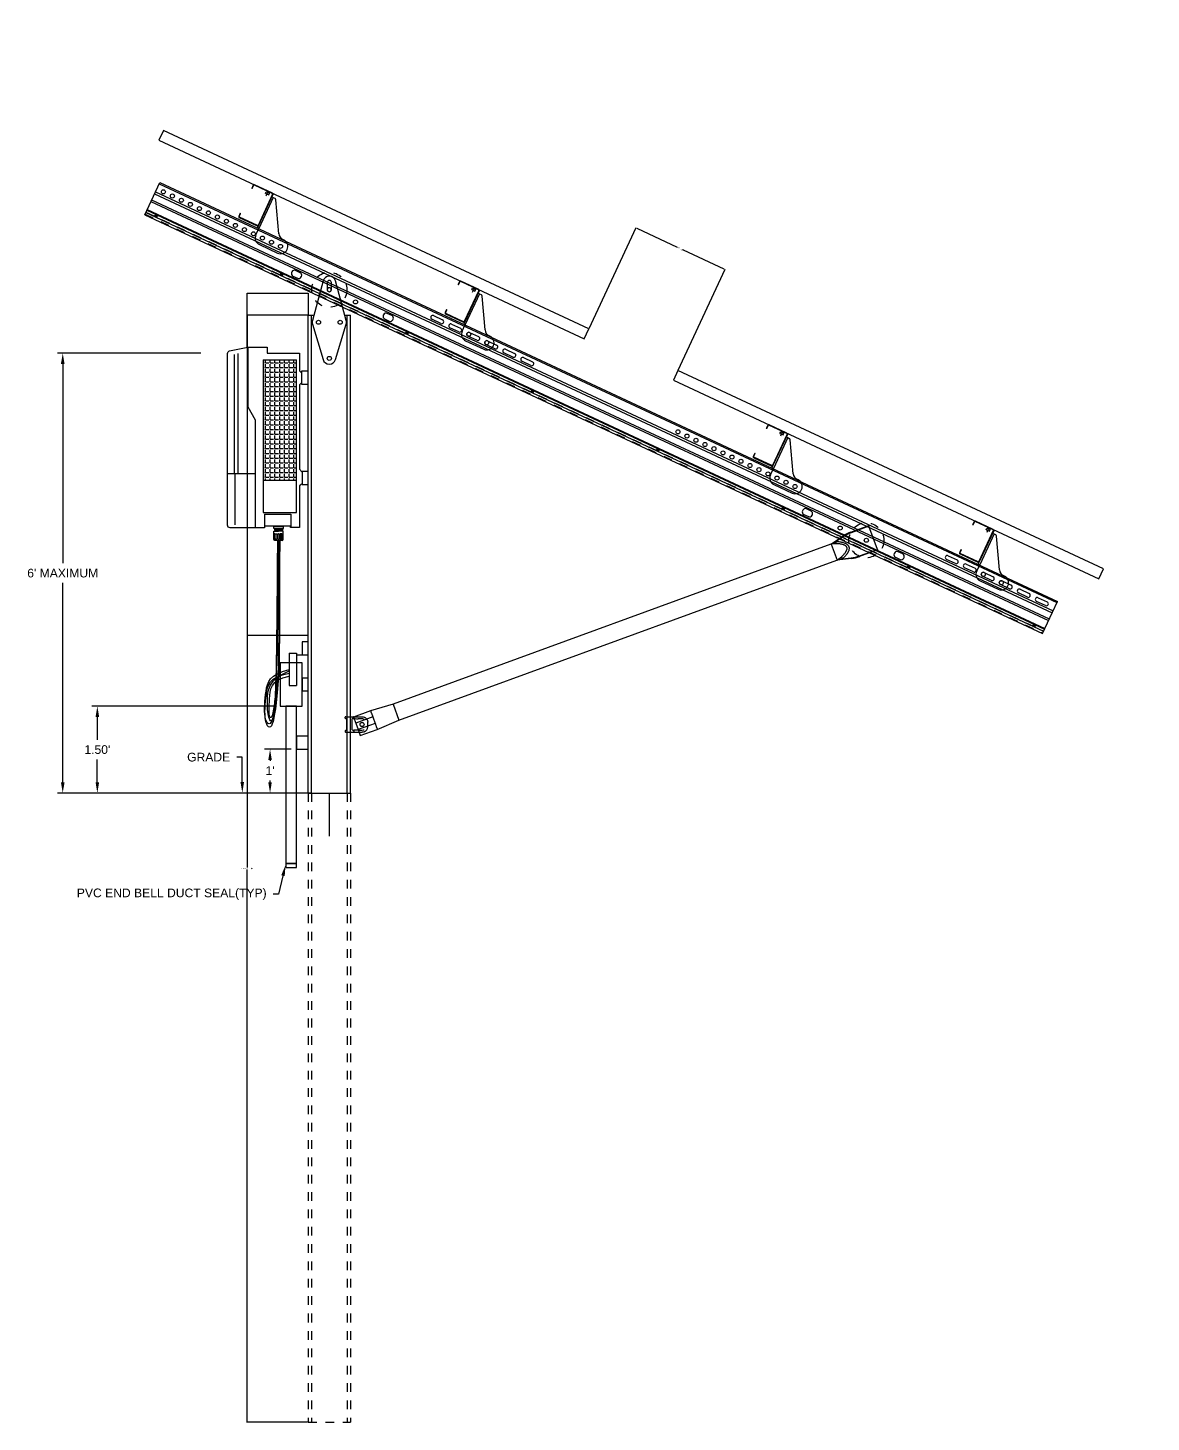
# Model space of a CAD drawing. Extents: x -272 to 283, y -41 to 246.
# Drawn here: x 128.61 to 141.57, y -5.28 to 10.79 of the extents above; entities that cross this region are included whole.
import ezdxf
from ezdxf import colors
from ezdxf.entities.mleader import LeaderData, LeaderLine
from ezdxf.math import Vec2, Vec3

# ---------------------------------------------------------------- set-up
doc = ezdxf.new("R2010")
doc.units = 0
doc.header["$MEASUREMENT"] = 0
doc.linetypes.add('HIDDEN2', pattern=[0.1875, 0.125, -0.0625])
for name, color, linetype in [('CONDUIT', 4, 'Continuous'), ('G-ANNO-TEXT', 1, 'Continuous'), ('MODULE', 3, 'Continuous'), ('SE-POWR-DCL1-CIRC', 7, 'Continuous'), ('SE-POWR-STRG-CNXN', 7, 'Continuous'), ('SL-DETL-FINE', 1, 'Continuous'), ('SL-DETL-LIGHT', 2, 'Continuous'), ('SL-DETL-MEDIUM', 4, 'Continuous'), ('WIRE', 3, 'Continuous')]:
    doc.layers.add(name, color=color, linetype=linetype)
doc.layers.add('SL-DETL-NPRT', color=173, linetype='Continuous', plot=False)
doc.styles.add('NEI-A', font='arial.ttf')
doc.dimstyles.new('NEI-A', dxfattribs={"dimtxt": 0.1, "dimasz": 0.125, "dimexe": 0.0625, "dimexo": 0.0625, "dimgap": 0.0625, "dimtad": 0, "dimtih": 1, "dimtoh": 1, "dimdec": 4, "dimzin": 3, "dimdsep": 46, "dimlunit": 4, "dimtxsty": 'NEI-A', "dimcen": 0, "dimadec": 0, "dimazin": 0, "dimtfac": 0.75, "dimtdec": 4, "dimtofl": 0, "dimtmove": 0, "dimatfit": 3, "dimfxl": 1, "dimfrac": 1, "dimtolj": 1, "dimtzin": 0, "dimarcsym": 0})

# ---------------------------------------------------------------- blocks, each defined once
blk = doc.blocks.new('*D47')
at = {"layer": 'Defpoints', "color": 0, "transparency": 16777216}
for p in [(-2.95, -3.5), (-11.39, -156.62), (-2.95, -156.62)]:
    blk.add_point(p, dxfattribs=at)
at = {"layer": 'SL-DETL-NPRT', "color": 0, "lineweight": -2, "transparency": 16777216}
for p, q in [((-3.01, -3.5), (-11.45, -3.5)), ((-11.39, -3.63), (-11.39, -79.91)), ((-11.39, -156.49), (-11.39, -80.21)), ((-3.01, -156.62), (-11.45, -156.62))]:
    blk.add_line(p, q, dxfattribs=at)
at = {"layer": 'SL-DETL-NPRT', "color": 0, "transparency": 16777216}
for points in [[(-11.41, -3.63), (-11.37, -3.63), (-11.39, -3.5)], [(-11.41, -156.49), (-11.37, -156.49), (-11.39, -156.62)]]:
    blk.add_solid(points, dxfattribs=at)
at = {"layer": 'SL-DETL-NPRT', "color": 0, "transparency": 16777216, "insert": (-11.39, -80.06), "char_height": 0.1, "attachment_point": 5, "style": 'NEI-A'}
blk.add_mtext('\\A1;Length of Steel = 12\'-9{\\H0.75x;\\S1#8;}"', dxfattribs=at)
blk = doc.blocks.new('Frame Kicker Clamp')
at = {"layer": 'SL-DETL-LIGHT'}
for p, q in [((1.17, 1.96), (1.17, 2.06)), ((0.97, 0.3), (0.97, 1.83)), ((1.17, 0.17), (1.17, 0.07)), ((2.05, 1.84), (1.8, 1.85)), ((1.8, 0.28), (2.05, 0.28))]:
    blk.add_line(p, q, dxfattribs=at)
for centre, radius, start, end in [((1.11, 2.06), 0.0615, 359.5428, 87.676), ((1.11, 1.96), 0.0625, 272.0295, 359.33), ((1.03, 1.83), 0.0619, 90.1915, 179.8951), ((1.03, 0.3), 0.0619, 180.1093, 269.8041), ((1.11, 0.16), 0.0625, 0.6719, 87.9686), ((1.11, 0.07), 0.0615, 272.3265, 0.459)]:
    blk.add_arc(centre, radius, start, end, dxfattribs=at)
for centre, major_axis, ratio, start_param, end_param in [((1.92, 1.92), (0.82, 0.004), 0.087323, 3.350562, 4.566054), ((1.92, 0.21), (0.82, -0.004), 0.087323, 1.717131, 2.932623), ((2, 1.78), (0.526, 0.007), 0.117942, 0.514187, 1.481413), ((2, 0.34), (0.526, -0.007), 0.117942, 4.801772, 5.768998)]:
    blk.add_ellipse(centre, major_axis=major_axis, ratio=ratio, start_param=start_param, end_param=end_param, dxfattribs=at)
for points, knots in [([(2.6, 1.79), (2.6, 1.79), (2.59, 1.79), (2.54, 1.8), (2.5, 1.81), (2.46, 1.82)], [0, 0, 0, 0, 0.006904, 0.121727, 1, 1, 1, 1]), ([(2.46, 0.31), (2.5, 0.32), (2.54, 0.32), (2.59, 0.33), (2.6, 0.34), (2.6, 0.34)], [0, 0, 0, 0, 0.878273, 0.993096, 1, 1, 1, 1])]:
    blk.add_open_spline(points, degree=3, knots=knots, dxfattribs=at)
at = {"layer": 'SL-DETL-MEDIUM'}
for p, q in [((0, 1.94), (0, 2.06)), ((0.06, 2.12), (0.09, 2.12)), ((0.09, 2.12), (0.22, 2.12)), ((0.62, 2.12), (0.97, 2.12)), ((1.19, 2.12), (1.27, 2.12)), ((1.27, 2.12), (1.68, 2.12)), ((1.68, 2.12), (2.35, 2.12)), ((2.47, 2.12), (2.62, 2.08)), ((0, 0.19), (0, 0.06)), ((0.06, 1.88), (0.13, 1.88)), ((0.06, 0.25), (0.13, 0.25)), ((0.19, 1.81), (0.19, 0.31)), ((2.62, 0.05), (2.47, 0.01)), ((3.11, 1.28), (3.11, 1.37)), ((3.11, 0.85), (3.11, 1.28)), ((3.11, 0.75), (3.11, 0.85)), ((0.06, 0), (0.09, 0)), ((0.09, 0), (0.22, 0)), ((0.62, 0), (0.7, 0)), ((0.7, 0), (0.75, 0)), ((0.75, 0), (0.97, 0)), ((1.19, 0), (1.68, 0)), ((1.68, 0), (1.9, 0)), ((1.9, 0), (2.35, 0))]:
    blk.add_line(p, q, dxfattribs=at)
blk.add_arc((2.36, 0.75), 0.751, 290.2254, 359.7016, dxfattribs=at)
for centre, major_axis, ratio, start_param, end_param in [((0.06, 1.94), (0, 0.0622), 0.993125, 1.570796, 3.140072), ((0.06, 0.19), (0, 0.0622), 0.993125, 0.001521, 1.570796), ((0.06, 0.06), (0, 0.062), 0.996766, 1.570796, 3.141288)]:
    blk.add_ellipse(centre, major_axis=major_axis, ratio=ratio, start_param=start_param, end_param=end_param, dxfattribs=at)
blk.add_ellipse((2.33, 1.06), major_axis=(0.287, 0), ratio=0.992627, dxfattribs=at)
for points, knots in [([(0.06, 2.12), (0.05, 2.12), (0.04, 2.12), (0.02, 2.11), (0, 2.09), (0, 2.07), (0, 2.06)], [0, 0, 0, 0, 0.249995, 0.50001, 0.749985, 1, 1, 1, 1]), ([(0.22, 2.12), (0.24, 2.12), (0.27, 2.12), (0.36, 2.12), (0.48, 2.12), (0.57, 2.12), (0.62, 2.12)], [0, 0, 0, 0, 0.25, 0.5, 0.75, 1, 1, 1, 1]), ([(0.97, 2.12), (0.98, 2.12), (1, 2.12), (1.05, 2.12), (1.11, 2.12), (1.16, 2.12), (1.19, 2.12)], [0, 0, 0, 0, 0.250002, 0.5, 0.749998, 1, 1, 1, 1]), ([(2.36, 2.12), (2.36, 2.12), (2.39, 2.12), (2.43, 2.12), (2.47, 2.12)], [0, 0, 0, 0, 0.00002, 1, 1, 1, 1]), ([(2.62, 2.08), (2.66, 2.06), (2.74, 2.03), (2.85, 1.95), (2.94, 1.86), (3.01, 1.75), (3.07, 1.64), (3.1, 1.52), (3.11, 1.43), (3.11, 1.38), (3.11, 1.37)], [0, 0, 0, 0, 0.139253, 0.282473, 0.423077, 0.567945, 0.705617, 0.847438, 0.979503, 1, 1, 1, 1]), ([(0.13, 1.88), (0.14, 1.87), (0.15, 1.87), (0.17, 1.86), (0.19, 1.85), (0.19, 1.83), (0.19, 1.82), (0.19, 1.81)], [0, 0, 0, 0, 0.214883, 0.42978, 0.644311, 0.859114, 1, 1, 1, 1]), ([(0.19, 0.31), (0.19, 0.3), (0.19, 0.29), (0.18, 0.27), (0.17, 0.26), (0.15, 0.25), (0.14, 0.25), (0.13, 0.25)], [0, 0, 0, 0, 0.215464, 0.43091, 0.646316, 0.860976, 1, 1, 1, 1]), ([(2.47, 0.01), (2.43, 0.01), (2.39, 0), (2.36, 0), (2.36, 0)], [0, 0, 0, 0, 0.99998, 1, 1, 1, 1]), ([(0.22, 0), (0.24, 0), (0.27, 0), (0.36, 0), (0.48, 0), (0.57, 0), (0.62, 0)], [0, 0, 0, 0, 0.25, 0.5, 0.75, 1, 1, 1, 1]), ([(0.97, 0), (0.98, 0), (1, 0), (1.05, 0), (1.11, 0), (1.16, 0), (1.19, 0)], [0, 0, 0, 0, 0.250001, 0.500001, 0.749999, 1, 1, 1, 1])]:
    blk.add_open_spline(points, degree=3, knots=knots, dxfattribs=at)
blk = doc.blocks.new('lgms5.0-kicker-25')
at = {"layer": 'SL-DETL-LIGHT'}
for p, q in [((1.75, 0.48), (-0.75, 0.48)), ((69.54, 1.18), (69.54, -1.18)), ((70.21, 0.99), (70.31, 1.27)), ((71.48, 1.56), (70.31, 1.27)), ((71.48, 1.56), (71.45, 1.65)), ((72.65, 1.7), (72.65, 1.79)), ((75.29, 1.7), (72.65, 1.7)), ((1.75, -0.48), (-0.75, -0.48)), ((70.21, -0.99), (70.31, -1.27)), ((70.31, -1.27), (71.48, -1.56)), ((71.45, -1.65), (71.48, -1.56)), ((72.65, -1.7), (75.29, -1.7)), ((72.65, -1.79), (72.65, -1.7))]:
    blk.add_line(p, q, dxfattribs=at)
for centre, start, end in [((72.65, -3.2), 90, 103.7965), ((72.65, 3.2), 256.2035, 270)]:
    blk.add_arc(centre, 4.9, start, end, dxfattribs=at)
for points, knots in [([(69.61, 1.2), (69.63, 1.2), (69.64, 1.2), (69.67, 1.2), (69.69, 1.21), (69.73, 1.21), (69.76, 1.22), (69.84, 1.23), (69.9, 1.23), (70.02, 1.24), (70.08, 1.25), (70.2, 1.26), (70.26, 1.26), (70.31, 1.27)], [0, 0, 0, 0, 0.0625, 0.0625, 0.125, 0.125, 0.25, 0.25, 0.5, 0.5, 0.75, 0.75, 1, 1, 1, 1]), ([(70.31, 1.27), (70.39, 1.24), (70.47, 1.21), (70.62, 1.14), (70.7, 1.11), (70.84, 1.03), (70.91, 0.99), (71.06, 0.91), (71.12, 0.86), (71.25, 0.76), (71.32, 0.7), (71.41, 0.62), (71.43, 0.59), (71.49, 0.53), (71.52, 0.49), (71.56, 0.43), (71.59, 0.39), (71.62, 0.34), (71.63, 0.32), (71.64, 0.28), (71.65, 0.26), (71.67, 0.2), (71.68, 0.16), (71.69, 0.1), (71.7, 0.08), (71.7, 0.04), (71.7, 0.02), (71.7, -0.04), (71.7, -0.09), (71.69, -0.15), (71.68, -0.17), (71.67, -0.21), (71.66, -0.23), (71.64, -0.29), (71.62, -0.32), (71.59, -0.38), (71.58, -0.4), (71.56, -0.43), (71.55, -0.45), (71.51, -0.5), (71.49, -0.53), (71.43, -0.59), (71.4, -0.62), (71.31, -0.71), (71.25, -0.76), (71.15, -0.84), (71.12, -0.86), (71.05, -0.91), (71.02, -0.93), (70.91, -0.99), (70.84, -1.04), (70.69, -1.11), (70.62, -1.15), (70.47, -1.21), (70.39, -1.24), (70.31, -1.27)], [0, 0, 0, 0, 0.0625, 0.0625, 0.125, 0.125, 0.1875, 0.1875, 0.25, 0.25, 0.3125, 0.3125, 0.34375, 0.34375, 0.375, 0.375, 0.40625, 0.40625, 0.421875, 0.421875, 0.4375, 0.4375, 0.46875, 0.46875, 0.484375, 0.484375, 0.5, 0.5, 0.53125, 0.53125, 0.546875, 0.546875, 0.5625, 0.5625, 0.59375, 0.59375, 0.609375, 0.609375, 0.625, 0.625, 0.65625, 0.65625, 0.6875, 0.6875, 0.75, 0.75, 0.78125, 0.78125, 0.8125, 0.8125, 0.875, 0.875, 0.9375, 0.9375, 1, 1, 1, 1]), ([(70.31, -1.27), (70.26, -1.26), (70.2, -1.26), (70.08, -1.25), (70.02, -1.24), (69.9, -1.23), (69.84, -1.23), (69.76, -1.22), (69.73, -1.21), (69.69, -1.21), (69.67, -1.2), (69.64, -1.2), (69.63, -1.2), (69.61, -1.2)], [0, 0, 0, 0, 0.25, 0.25, 0.5, 0.5, 0.75, 0.75, 0.875, 0.875, 0.9375, 0.9375, 1, 1, 1, 1])]:
    blk.add_open_spline(points, degree=3, knots=knots, dxfattribs=at)
at = {"layer": 'SL-DETL-MEDIUM'}
for p, q in [((1.75, 1.36), (-0.75, 1.36)), ((-0.75, 1.36), (-0.75, 0.48)), ((-0.75, 0.48), (-0.75, -0.48)), ((5, 1.18), (1.75, 1.36)), ((1.75, 1.04), (1.75, 0.48)), ((1.75, 0.48), (1.75, -0.48)), ((69.5, 1.18), (5, 1.18)), ((5, 1.18), (5, -1.18)), ((69.58, 1.19), (71.45, 1.65)), ((72.65, 1.79), (75.29, 1.79)), ((75.29, 1.79), (75.29, 1.7)), ((75.29, -1.7), (75.29, 1.7)), ((-0.75, -0.48), (-0.75, -1.36)), ((-0.75, -1.36), (1.75, -1.36)), ((1.75, -1.36), (5, -1.18)), ((5, -1.18), (69.5, -1.18)), ((71.45, -1.65), (69.58, -1.19)), ((75.29, -1.79), (72.65, -1.79)), ((75.29, -1.7), (75.29, -1.79))]:
    blk.add_line(p, q, dxfattribs=at)
for centre in [(0, 0), (74.29, 0)]:
    blk.add_circle(centre, 0.28, dxfattribs=at)
for centre, radius, start, end in [((69.5, 1.5), 0.315, 270, 283.7965), ((69.53, 1.39), 0.208, 273.1672, 293.8746), ((72.65, -3.2), 5, 90, 103.7965), ((69.5, -1.5), 0.315, 76.2035, 90), ((69.53, -1.39), 0.208, 66.1254, 86.8328), ((72.65, 3.2), 5, 256.2035, 270)]:
    blk.add_arc(centre, radius, start, end, dxfattribs=at)
for points, knots in [([(1.75, 1.35), (1.75, 1.35), (1.75, 1.36), (1.75, 1.34), (1.75, 1.3), (1.75, 1.23), (1.75, 1.14), (1.75, 1.07), (1.75, 1.04), (1.75, 1.04)], [0, 0, 0, 0, 0.047433, 0.240959, 0.427912, 0.620221, 0.807348, 0.999835, 1, 1, 1, 1]), ([(69.54, 1.18), (69.53, 1.18), (69.52, 1.18), (69.51, 1.18), (69.51, 1.18), (69.5, 1.18), (69.5, 1.18), (69.5, 1.18)], [0, 0, 0, 0, 0.5, 0.5, 0.75, 0.75, 1, 1, 1, 1]), ([(70.21, 0.99), (70.15, 1.01), (70.09, 1.03), (69.97, 1.07), (69.91, 1.09), (69.83, 1.11), (69.8, 1.12), (69.74, 1.14), (69.71, 1.15), (69.66, 1.16), (69.63, 1.16), (69.59, 1.17), (69.58, 1.17), (69.57, 1.18), (69.56, 1.18), (69.55, 1.18), (69.55, 1.18), (69.55, 1.18), (69.54, 1.18), (69.54, 1.18)], [0, 0, 0, 0, 0.25, 0.25, 0.5, 0.5, 0.625, 0.625, 0.75, 0.75, 0.875, 0.875, 0.9375, 0.9375, 0.96875, 0.96875, 0.984375, 0.984375, 1, 1, 1, 1]), ([(69.58, 1.19), (69.58, 1.19), (69.58, 1.19), (69.58, 1.19), (69.58, 1.19), (69.59, 1.19), (69.59, 1.19), (69.6, 1.19), (69.61, 1.19), (69.61, 1.2)], [0, 0, 0, 0, 0.125, 0.125, 0.25, 0.25, 0.5, 0.5, 1, 1, 1, 1]), ([(70.21, -0.99), (70.28, -0.96), (70.34, -0.94), (70.47, -0.89), (70.53, -0.86), (70.65, -0.8), (70.71, -0.77), (70.83, -0.7), (70.89, -0.66), (70.97, -0.61), (71, -0.59), (71.05, -0.55), (71.08, -0.52), (71.13, -0.48), (71.16, -0.46), (71.21, -0.41), (71.23, -0.39), (71.28, -0.34), (71.3, -0.31), (71.33, -0.27), (71.34, -0.26), (71.36, -0.23), (71.37, -0.21), (71.39, -0.18), (71.39, -0.17), (71.41, -0.14), (71.41, -0.12), (71.43, -0.07), (71.43, -0.04), (71.43, 0.02), (71.43, 0.03), (71.43, 0.07), (71.42, 0.08), (71.41, 0.12), (71.41, 0.13), (71.4, 0.16), (71.39, 0.18), (71.36, 0.23), (71.35, 0.25), (71.3, 0.31), (71.28, 0.34), (71.24, 0.39), (71.21, 0.41), (71.16, 0.46), (71.14, 0.48), (71.06, 0.54), (71, 0.58), (70.89, 0.66), (70.83, 0.7), (70.71, 0.77), (70.65, 0.8), (70.53, 0.86), (70.47, 0.89), (70.34, 0.94), (70.28, 0.96), (70.21, 0.99)], [0, 0, 0, 0, 0.0625, 0.0625, 0.125, 0.125, 0.1875, 0.1875, 0.25, 0.25, 0.28125, 0.28125, 0.3125, 0.3125, 0.34375, 0.34375, 0.375, 0.375, 0.40625, 0.40625, 0.421875, 0.421875, 0.4375, 0.4375, 0.453125, 0.453125, 0.46875, 0.46875, 0.5, 0.5, 0.515625, 0.515625, 0.53125, 0.53125, 0.546875, 0.546875, 0.5625, 0.5625, 0.59375, 0.59375, 0.625, 0.625, 0.65625, 0.65625, 0.6875, 0.6875, 0.75, 0.75, 0.8125, 0.8125, 0.875, 0.875, 0.9375, 0.9375, 1, 1, 1, 1]), ([(1.75, -0.48), (1.75, -0.54), (1.75, -0.65), (1.75, -0.82), (1.75, -0.97), (1.75, -1.1), (1.75, -1.21), (1.75, -1.3), (1.75, -1.34), (1.75, -1.36), (1.75, -1.36), (1.75, -1.36)], [0, 0, 0, 0, 0.124976, 0.249952, 0.374928, 0.499904, 0.62488, 0.749856, 0.874832, 0.999808, 1, 1, 1, 1]), ([(69.5, -1.18), (69.5, -1.18), (69.5, -1.18), (69.51, -1.18), (69.51, -1.18), (69.52, -1.18), (69.53, -1.18), (69.54, -1.18)], [0, 0, 0, 0, 0.25, 0.25, 0.5, 0.5, 1, 1, 1, 1]), ([(69.54, -1.18), (69.55, -1.18), (69.56, -1.18), (69.58, -1.17), (69.59, -1.17), (69.62, -1.17), (69.63, -1.16), (69.66, -1.16), (69.67, -1.16), (69.71, -1.15), (69.74, -1.14), (69.8, -1.12), (69.83, -1.11), (69.88, -1.1), (69.91, -1.09), (69.97, -1.07), (70, -1.06), (70.09, -1.03), (70.15, -1.01), (70.21, -0.99)], [0, 0, 0, 0, 0.0625, 0.0625, 0.125, 0.125, 0.1875, 0.1875, 0.25, 0.25, 0.375, 0.375, 0.5, 0.5, 0.625, 0.625, 0.75, 0.75, 1, 1, 1, 1]), ([(69.61, -1.2), (69.61, -1.19), (69.6, -1.19), (69.59, -1.19), (69.59, -1.19), (69.58, -1.19), (69.58, -1.19), (69.58, -1.19), (69.58, -1.19), (69.58, -1.19)], [0, 0, 0, 0, 0.5, 0.5, 0.75, 0.75, 0.875, 0.875, 1, 1, 1, 1])]:
    blk.add_open_spline(points, degree=3, knots=knots, dxfattribs=at)
blk = doc.blocks.new('purlin-bracket')
at = {"layer": 'SL-DETL-LIGHT'}
for p, q in [((-4.99, 5.77), (-4.99, 6.02)), ((-4.99, 6.02), (-4.49, 6.02)), ((-4.86, 6.02), (-4.86, 6.2)), ((-4.61, 6.02), (-4.61, 6.2)), ((-4.49, 5.77), (-4.49, 6.02)), ((-4.99, 5.77), (-4.49, 5.77))]:
    blk.add_line(p, q, dxfattribs=at)
at = {"layer": 'SL-DETL-MEDIUM'}
for p, q in [((-6.99, 6.07), (-6.99, 5.6)), ((-6.93, 5.6), (-6.93, 6.07)), ((-4.12, 6.2), (-6.85, 6.2)), ((-4.12, 6.14), (-6.85, 6.14)), ((-4.05, 6.07), (-4.05, 1.33)), ((-3.99, 6.07), (-3.99, 1.33)), ((-6.93, 5.6), (-6.99, 5.6)), ((-3.99, 5.7), (-3.76, 5.7)), ((-3.99, 5.7), (-3.76, 5.7)), ((-3.99, 5.7), (-3.76, 5.7)), ((-3.76, 5.7), (-3.76, 1)), ((-3.76, 5.7), (-3.53, 5.7)), ((-0.96, 1.5), (-3.32, 5.57)), ((-6.99, 1.8), (-6.99, 1.33)), ((-6.99, 1.8), (-6.93, 1.8)), ((-6.93, 1.33), (-6.93, 1.8)), ((-4.12, 1.26), (-6.85, 1.26)), ((-6.85, 1.2), (-4.12, 1.2)), ((-3.99, 1.33), (-3.99, 1)), ((-3.99, 1), (-3.76, 1)), ((-3.76, 0), (-3.76, 1)), ((-3.76, 0), (-3.76, 1)), ((-3.76, 0), (-3.76, 1)), ((0.01, 1), (-0.1, 1)), ((-2.76, -1), (0.01, -1)), ((-2.76, -1), (0.01, -1)), ((-2.76, -1), (0.01, -1))]:
    blk.add_line(p, q, dxfattribs=at)
for centre in [(-2.75, 0), (0, 0)]:
    blk.add_circle(centre, 0.28, dxfattribs=at)
for centre, radius, start, end in [((-6.85, 6.07), 0.134, 90, 180), ((-6.85, 6.07), 0.075, 89.987, 180.0135), ((-4.12, 6.07), 0.134, 0, 90), ((-4.12, 6.07), 0.075, 0, 90), ((-3.53, 5.45), 0.25, 30, 90), ((-6.85, 1.33), 0.134, 180, 270), ((-6.85, 1.33), 0.075, 180, 270), ((-4.12, 1.33), 0.075, 270, 0), ((-4.12, 1.33), 0.134, 270, 0), ((-0.1, 2), 1, 210, 270), ((0.01, 0), 1, 0, 90), ((-2.76, 0), 1, 180, 270), ((-2.76, 0), 1, 180, 270), ((-2.76, 0), 1, 180, 270), ((0.01, 0), 1, 270, 0)]:
    blk.add_arc(centre, radius, start, end, dxfattribs=at)
at = {"layer": 'SL-DETL-NPRT'}
blk.add_line((-4.74, 5.5), (-4.74, 6.2), dxfattribs=at)
blk = doc.blocks.new('*D44')
at = {"layer": 'Defpoints', "color": 0, "transparency": 16777216}
for p in [(48.44, 25.68), (34.84, 10.27), (48.44, 10.27)]:
    blk.add_point(p, dxfattribs=at)
at = {"layer": 'SL-DETL-NPRT', "color": 0, "lineweight": -2, "transparency": 16777216}
for p, q in [((34.84, 10.33), (34.84, 25.74)), ((34.96, 25.68), (41.15, 25.68)), ((48.31, 25.68), (42.13, 25.68)), ((48.44, 10.33), (48.44, 25.74))]:
    blk.add_line(p, q, dxfattribs=at)
at = {"layer": 'SL-DETL-NPRT', "color": 0, "transparency": 16777216}
for points in [[(34.96, 25.7), (34.96, 25.66), (34.84, 25.68)], [(48.31, 25.7), (48.31, 25.66), (48.44, 25.68)]]:
    blk.add_solid(points, dxfattribs=at)
at = {"layer": 'SL-DETL-NPRT', "color": 0, "transparency": 16777216, "insert": (41.64, 25.68), "char_height": 0.1, "attachment_point": 5, "style": 'NEI-A'}
blk.add_mtext('\\A1;GAP = 1\'-1{\\H0.75x;\\S5#8;}"', dxfattribs=at)
blk = doc.blocks.new('gland')
blk.add_line((-0.48, 1.41), (0.48, 1.41))
blk.add_lwpolyline([(-0.55, 1.41), (0.55, 1.41), (0.55, 1.67), (-0.55, 1.67)], close=True)
for points in [[(-0.55, 0.17), (-0.55, 1.1), (0, 1.1)], [(-0.44, 0.14), (-0.44, 0.8), (-0.55, 0.8)], [(-0.48, 1.41), (-0.48, 1.32), (0, 1.32)], [(-0.48, 1.41), (-0.48, 1.32), (0, 1.32)], [(0.42, 1.32), (0.47, 1.27), (-0.48, 1.24), (-0.43, 1.2), (-0.43, 1.15)], [(-0.48, 1.32), (-0.43, 1.29), (-0.43, 1.24)], [(-0.48, 1.1), (-0.48, 1.15), (0.47, 1.17), (0.42, 1.2), (0.42, 1.27)], [(-0.42, 0), (0.42, 0)], [(-0.38, 0.24), (-0.38, 0.8), (-0.2, 0.8), (-0.2, 0.22), (-0.2, 0.22)], [(0, 0.8), (-0.1, 0.8), (-0.1, 0.22), (-0.1, 0.22)], [(0.48, 1.41), (0.48, 1.32), (0, 1.32)], [(0.48, 1.41), (0.48, 1.32), (0, 1.32)], [(0.55, 0.17), (0.55, 1.1), (0, 1.1)], [(0, 0.8), (0.1, 0.8), (0.1, 0.22), (0.1, 0.22)], [(0.38, 0.24), (0.38, 0.8), (0.2, 0.8), (0.2, 0.22), (0.2, 0.22)], [(0.42, 1.17), (0.42, 1.1)], [(0.44, 0.14), (0.44, 0.8), (0.55, 0.8)]]:
    blk.add_lwpolyline(points)
for points, start_tangent, end_tangent in [([(-0.44, 0.14), (-0.55, 0.24)], (0, -1), (0, 1)), ([(-0.42, 0), (-0.55, 0.17)], (-1, 0), (0, 1)), ([(-0.38, 0.24), (-0.27, 0.13), (-0.2, 0.22)], (0, -1), (0, 1)), ([(-0.1, 0.22), (0, 0.13)], (0, -1), (1, 0)), ([(0.1, 0.22), (0, 0.13)], (0, -1), (-1, 0)), ([(0.38, 0.24), (0.27, 0.13), (0.2, 0.22)], (0, -1), (0, 1)), ([(0.42, 0), (0.55, 0.17)], (1, 0), (0, 1)), ([(0.44, 0.14), (0.55, 0.24)], (0, -1), (0, 1))]:
    blk.add_spline(points, degree=3, dxfattribs=dict(start_tangent=start_tangent, end_tangent=end_tangent))
blk = doc.blocks.new('*D37')
at = {"layer": 'Defpoints', "color": 0, "transparency": 16777216}
for p in [(130.67, 7.036), (129.014, 1.966), (131.148, 1.966)]:
    blk.add_point(p, dxfattribs=at)
at = {"layer": 'G-ANNO-TEXT', "color": 0, "lineweight": -2, "transparency": 16777216}
for p, q in [((130.607, 7.036), (128.952, 7.036)), ((129.014, 6.911), (129.014, 4.615)), ((129.014, 2.091), (129.014, 4.388)), ((131.085, 1.966), (128.952, 1.966))]:
    blk.add_line(p, q, dxfattribs=at)
at = {"layer": 'G-ANNO-TEXT', "color": 0, "transparency": 16777216}
for points in [[(128.993, 6.911), (129.035, 6.911), (129.014, 7.036)], [(128.993, 2.091), (129.035, 2.091), (129.014, 1.966)]]:
    blk.add_solid(points, dxfattribs=at)
at = {"layer": 'G-ANNO-TEXT', "color": 0, "transparency": 16777216, "insert": (129.014, 4.501), "char_height": 0.1, "attachment_point": 5, "style": 'NEI-A'}
blk.add_mtext("\\A1;6' MAXIMUM", dxfattribs=at)
blk = doc.blocks.new('*D38')
at = {"layer": 'Defpoints', "color": 0, "transparency": 16777216}
for p in [(131.523, 2.968), (129.413, 1.966), (131.935, 1.966)]:
    blk.add_point(p, dxfattribs=at)
at = {"layer": 'G-ANNO-TEXT', "color": 0, "lineweight": -2, "transparency": 16777216}
for p, q in [((131.461, 2.968), (129.351, 2.968)), ((129.413, 2.843), (129.413, 2.581)), ((129.413, 2.091), (129.413, 2.354)), ((131.873, 1.966), (129.351, 1.966))]:
    blk.add_line(p, q, dxfattribs=at)
at = {"layer": 'G-ANNO-TEXT', "color": 0, "transparency": 16777216}
for points in [[(129.393, 2.843), (129.434, 2.843), (129.413, 2.968)], [(129.393, 2.091), (129.434, 2.091), (129.413, 1.966)]]:
    blk.add_solid(points, dxfattribs=at)
at = {"layer": 'G-ANNO-TEXT', "color": 0, "transparency": 16777216, "insert": (129.413, 2.467), "char_height": 0.1, "attachment_point": 5, "style": 'NEI-A'}
blk.add_mtext("\\A1;1.50'", dxfattribs=at)
blk = doc.blocks.new('*D39')
at = {"layer": 'Defpoints', "color": 0, "transparency": 16777216}
for p in [(131.711, 2.472), (131.405, 1.966), (131.586, 1.966)]:
    blk.add_point(p, dxfattribs=at)
at = {"layer": 'G-ANNO-TEXT', "color": 0, "lineweight": -2, "transparency": 16777216}
for p, q in [((131.648, 2.472), (131.342, 2.472)), ((131.405, 2.347), (131.405, 2.337)), ((131.405, 2.091), (131.405, 2.112)), ((131.523, 1.966), (131.342, 1.966))]:
    blk.add_line(p, q, dxfattribs=at)
at = {"layer": 'G-ANNO-TEXT', "color": 0, "transparency": 16777216}
for points in [[(131.384, 2.347), (131.425, 2.347), (131.405, 2.472)], [(131.384, 2.091), (131.425, 2.091), (131.405, 1.966)]]:
    blk.add_solid(points, dxfattribs=at)
at = {"layer": 'G-ANNO-TEXT', "color": 0, "transparency": 16777216, "insert": (131.405, 2.224), "char_height": 0.1, "attachment_point": 5, "style": 'NEI-A'}
blk.add_mtext("\\A1;1'", dxfattribs=at)
blk = doc.blocks.new('*U46')
at = {"layer": 'SL-DETL-LIGHT', "linetype": 'HIDDEN2'}
for p, q in [((-2.95, -69.61813), (-2.95, -156.61813)), ((-2.485, -69.61813), (-2.485, -156.61813)), ((2.485, -69.61813), (2.485, -156.61813)), ((2.95, -69.61813), (2.95, -156.61813)), ((-2.95, -156.61813), (2.95, -156.61813))]:
    blk.add_line(p, q, dxfattribs=at)
at = {"layer": 'SL-DETL-MEDIUM'}
for p, q in [((-0.84417, 1.23023), (-2.34417, -4.26977)), ((-0.28, 1), (-0.28, 0)), ((0.28, 0), (0.28, 1)), ((2.34417, -4.26977), (0.8441, 1.23047)), ((-2.95, -3.5), (-2.735, -3.5)), ((-2.95, -69.61813), (-2.95, -3.5)), ((-2.735, -3.5), (-2.485, -3.5)), ((-2.485, -69.61813), (-2.485, -3.5)), ((-2.485, -3.5), (-2.13423, -3.5)), ((2.13423, -3.5), (2.485, -3.5)), ((2.485, -3.5), (2.735, -3.5)), ((2.485, -69.61813), (2.485, -3.5)), ((2.735, -3.5), (2.95, -3.5)), ((2.95, -69.61813), (2.95, -3.5)), ((-2.3381, -4.75143), (-0.86482, -9.66235)), ((0.86482, -9.66235), (2.3381, -4.75143)), ((-2.95, -69.61813), (2.95, -69.61813))]:
    blk.add_line(p, q, dxfattribs=at)
for centre in [(-1.5, -4.5), (1.5, -4.5), (0, -9.5)]:
    blk.add_circle(centre, 0.28, dxfattribs=at)
for centre, radius, start, end in [((0, 1), 0.875, 15.2551192, 164.7448797), ((0, 1), 0.28, 0, 180), ((0, 0), 0.28, 180, 0), ((-1.5, -4.5), 0.875, 164.7448813, 196.6992442), ((1.5, -4.5), 0.875, 343.3007558, 15.2551187), ((0, -9.4029), 0.9029, 196.6992442, 343.3007558)]:
    blk.add_arc(centre, radius, start, end, dxfattribs=at)
at = {"rotation": 20.05204526186527}
blk.add_blockref('lgms5.0-kicker-25', (4.52934, -60.12724), dxfattribs=at)
blk.add_blockref('Frame Kicker Clamp', (2.2031, -61.18974))
at = {"layer": 'SL-DETL-NPRT'}
dim = blk.add_linear_dim(base=(-11.38683, -156.61813), p1=(-2.95, -3.5), p2=(-2.95, -156.61813), angle=90, text='Length of Steel = <>', dimstyle='NEI-A', dxfattribs=at)
dim.commit()
dim.dimension.update_dxf_attribs({"geometry": '*D47', "text_midpoint": (-11.38683, -80.05906)})
blk = doc.blocks.new('*U42')
at = {"layer": 'SL-DETL-FINE', "linetype": 'HIDDEN2'}
for p, q in [((-27.53, -1.01195), (109.53, -1.01195)), ((-27.53, -1.30937), (109.53, -1.30937))]:
    blk.add_line(p, q, dxfattribs=at)
at = {"layer": 'SL-DETL-LIGHT'}
for p, q in [((-27.53, 3.31848), (109.53, 3.31848)), ((-27.53, 2.08208), (109.53, 2.08208)), ((14.595, 2.84848), (15.97, 2.84848)), ((15.97, 2.28848), (14.595, 2.28848)), ((17.345, 2.84848), (18.72, 2.84848)), ((18.72, 2.28848), (17.345, 2.28848)), ((20.095, 2.84848), (21.47, 2.84848)), ((21.47, 2.28848), (20.095, 2.28848)), ((22.845, 2.84848), (24.22, 2.84848)), ((24.22, 2.28848), (22.845, 2.28848)), ((25.595, 2.84848), (26.97, 2.84848)), ((26.97, 2.28848), (25.595, 2.28848)), ((28.345, 2.84848), (29.72, 2.84848)), ((29.72, 2.28848), (28.345, 2.28848)), ((93.155, 2.84848), (94.53, 2.84848)), ((94.53, 2.28848), (93.155, 2.28848)), ((95.905, 2.84848), (97.28, 2.84848)), ((97.28, 2.28848), (95.905, 2.28848)), ((98.655, 2.84848), (100.03, 2.84848)), ((100.03, 2.28848), (98.655, 2.28848)), ((101.405, 2.84848), (102.78, 2.84848)), ((102.78, 2.28848), (101.405, 2.28848)), ((104.155, 2.84848), (105.53, 2.84848)), ((105.53, 2.28848), (104.155, 2.28848)), ((106.905, 2.84848), (108.28, 2.84848)), ((108.28, 2.28848), (106.905, 2.28848)), ((-27.53, 1.78962), (109.53, 1.78962)), ((-27.53, 0.85313), (-1.06445, 0.85313)), ((-27.53, 0.60925), (-1.08688, 0.60925)), ((-5.73325, 0.04187), (-5.73325, -0.04187)), ((-4.64563, 0.42075), (-5.35437, 0.42075)), ((-4.26675, -0.04187), (-4.26675, 0.04187)), ((-1.08688, 0.60925), (109.53, 0.60925)), ((-1.06445, 0.85313), (109.53, 0.85313)), ((8.26675, 0.04187), (8.26675, -0.04187)), ((9.35437, 0.42075), (8.64563, 0.42075)), ((9.73325, -0.04187), (9.73325, 0.04187)), ((72.26675, 0.04187), (72.26675, -0.04187)), ((73.35437, 0.42075), (72.64563, 0.42075)), ((73.73325, -0.04187), (73.73326, 0.04187)), ((86.26674, 0.04187), (86.26674, -0.04187)), ((87.35436, 0.42075), (86.64563, 0.42075)), ((87.73326, -0.04187), (87.73326, 0.04187)), ((-27.53, -0.7175), (109.53, -0.7175)), ((-5.35437, -0.42075), (-4.64563, -0.42075)), ((8.64563, -0.42075), (9.35437, -0.42075)), ((72.64563, -0.42075), (73.35437, -0.42075)), ((86.64564, -0.42075), (87.35437, -0.42075))]:
    blk.add_line(p, q, dxfattribs=at)
for points in [[(-30.12055, 8.76848), (34.83945, 8.76848), (34.83945, 10.26848), (-30.12055, 10.26848)], [(48.43945, 8.76864), (113.39945, 8.76864), (113.39945, 10.26864), (48.43945, 10.26864)]]:
    blk.add_lwpolyline(points, close=True, dxfattribs=at)
at = {"layer": 'SL-DETL-LIGHT', "flags": 128}
for points in [[(-26.03, -0.814), (-26.08207, -0.81758), (-26.13028, -0.82805), (-26.17105, -0.84463), (-26.20136, -0.8661), (-26.21896, -0.89087), (-26.22255, -0.91709), (-26.21186, -0.94282), (-26.18767, -0.96615), (-26.1518, -0.98536), (-26.10689, -0.99901), (-26.05628, -1.0061), (-26.00372, -1.0061), (-25.95311, -0.99901), (-25.9082, -0.98536), (-25.87232, -0.96615), (-25.84814, -0.94282), (-25.83745, -0.91709), (-25.84104, -0.89087), (-25.85864, -0.8661), (-25.88895, -0.84463), (-25.92972, -0.82805), (-25.97793, -0.81758), (-26.03, -0.814)], [(-6.87857, -0.814), (-6.93064, -0.81758), (-6.97885, -0.82805), (-7.01962, -0.84463), (-7.04993, -0.8661), (-7.06753, -0.89087), (-7.07112, -0.91709), (-7.06043, -0.94282), (-7.03625, -0.96615), (-7.00037, -0.98536), (-6.95546, -0.99901), (-6.90485, -1.0061), (-6.85229, -1.0061), (-6.80168, -0.99901), (-6.75677, -0.98536), (-6.7209, -0.96615), (-6.69672, -0.94282), (-6.68602, -0.91709), (-6.68961, -0.89087), (-6.70721, -0.8661), (-6.73752, -0.84463), (-6.77829, -0.82805), (-6.8265, -0.81758), (-6.87857, -0.814)], [(12.27286, -0.814), (12.22079, -0.81758), (12.17258, -0.82805), (12.13181, -0.84463), (12.1015, -0.8661), (12.08389, -0.89087), (12.08031, -0.91709), (12.091, -0.94282), (12.11518, -0.96615), (12.15106, -0.98536), (12.19597, -0.99901), (12.24658, -1.0061), (12.29914, -1.0061), (12.34975, -0.99901), (12.39466, -0.98536), (12.43053, -0.96615), (12.45471, -0.94282), (12.46541, -0.91709), (12.46182, -0.89087), (12.44422, -0.8661), (12.41391, -0.84463), (12.37314, -0.82805), (12.32493, -0.81758), (12.27286, -0.814)], [(31.42428, -0.814), (31.37221, -0.81758), (31.32401, -0.82805), (31.28323, -0.84463), (31.25292, -0.8661), (31.23532, -0.89087), (31.23174, -0.91709), (31.24243, -0.94282), (31.26661, -0.96615), (31.30249, -0.98536), (31.34739, -0.99901), (31.39801, -1.0061), (31.45057, -1.0061), (31.50118, -0.99901), (31.54609, -0.98536), (31.58196, -0.96615), (31.60614, -0.94282), (31.61684, -0.91709), (31.61325, -0.89087), (31.59565, -0.8661), (31.56534, -0.84463), (31.52457, -0.82805), (31.47636, -0.81758), (31.42428, -0.814)], [(50.57571, -1.007), (50.62779, -1.00342), (50.676, -0.99295), (50.71677, -0.97637), (50.74708, -0.9549), (50.76468, -0.93013), (50.76826, -0.90392), (50.75757, -0.87818), (50.73339, -0.85485), (50.69752, -0.83564), (50.65261, -0.82199), (50.60199, -0.8149), (50.54943, -0.8149), (50.49882, -0.82199), (50.45391, -0.83565), (50.41804, -0.85485), (50.39386, -0.87819), (50.38317, -0.90392), (50.38675, -0.93013), (50.40435, -0.9549), (50.43466, -0.97637), (50.47544, -0.99295), (50.52364, -1.00342), (50.57571, -1.007)], [(69.72714, -1.007), (69.77921, -1.00342), (69.82742, -0.99295), (69.86819, -0.97637), (69.89851, -0.9549), (69.9161, -0.93013), (69.91969, -0.90392), (69.909, -0.87818), (69.88482, -0.85485), (69.84894, -0.83565), (69.80403, -0.82199), (69.75342, -0.8149), (69.70086, -0.8149), (69.65025, -0.82199), (69.60534, -0.83564), (69.56947, -0.85485), (69.54529, -0.87818), (69.53459, -0.90392), (69.53818, -0.93013), (69.55578, -0.9549), (69.58609, -0.97637), (69.62686, -0.99295), (69.67507, -1.00342), (69.72714, -1.007)], [(88.87857, -1.007), (88.93064, -1.00342), (88.97885, -0.99295), (89.01962, -0.97637), (89.04994, -0.9549), (89.06753, -0.93014), (89.07112, -0.90391), (89.06043, -0.87818), (89.03625, -0.85485), (89.00037, -0.83565), (88.95546, -0.82199), (88.90485, -0.8149), (88.85229, -0.8149), (88.80168, -0.82199), (88.75677, -0.83564), (88.7209, -0.85485), (88.69671, -0.87819), (88.68602, -0.90392), (88.68961, -0.93013), (88.70721, -0.9549), (88.73752, -0.97637), (88.77829, -0.99295), (88.8265, -1.00342), (88.87857, -1.007)], [(108.03, -1.007), (108.08207, -1.00342), (108.13028, -0.99295), (108.17105, -0.97637), (108.20137, -0.9549), (108.21896, -0.93013), (108.22255, -0.90391), (108.21186, -0.87818), (108.18767, -0.85485), (108.1518, -0.83564), (108.10689, -0.82199), (108.05628, -0.8149), (108.00372, -0.8149), (107.95311, -0.82199), (107.9082, -0.83564), (107.87233, -0.85485), (107.84814, -0.87819), (107.83745, -0.90392), (107.84103, -0.93014), (107.85864, -0.9549), (107.88895, -0.97637), (107.92972, -0.99295), (107.97793, -1.00342), (108.03, -1.007)]]:
    blk.add_lwpolyline(points, dxfattribs=at)
at = {"layer": 'SL-DETL-LIGHT'}
for centre in [(-26.53, 2.56848), (-25.155, 2.56848), (-23.78, 2.56848), (-22.405, 2.56848), (-21.03, 2.56848), (-19.655, 2.56848), (-18.28, 2.56848), (-16.905, 2.56848), (-15.53, 2.56848), (-14.155, 2.56848), (-12.78, 2.56848), (-11.405, 2.56848), (-10.03, 2.56848), (-8.655, 2.56848), (52.03, 2.56848), (53.405, 2.56848), (54.78, 2.56848), (56.155, 2.56848), (57.53, 2.56848), (58.905, 2.56848), (60.28, 2.56848), (61.655, 2.56848), (63.03, 2.56848), (64.405, 2.56848), (65.78, 2.56848), (67.155, 2.56848), (68.53, 2.56848), (69.905, 2.56848), (4, 0), (78, 0), (82, 0)]:
    blk.add_circle(centre, 0.28, dxfattribs=at)
for centre, radius, start, end in [((14.595, 2.56848), 0.28, 90, 270), ((15.97, 2.56848), 0.28, 270, 90), ((17.345, 2.56848), 0.28, 90, 270), ((18.72, 2.56848), 0.28, 270, 90), ((20.095, 2.56848), 0.28, 90, 270), ((21.47, 2.56848), 0.28, 270, 90), ((22.845, 2.56848), 0.28, 90, 270), ((24.22, 2.56848), 0.28, 270, 90), ((25.595, 2.56848), 0.28, 90, 270), ((26.97, 2.56848), 0.28, 270, 90), ((28.345, 2.56848), 0.28, 90, 270), ((29.72, 2.56848), 0.28, 270, 90), ((93.155, 2.56848), 0.28, 90, 270), ((94.53, 2.56848), 0.28, 270, 90), ((95.905, 2.56848), 0.28, 90, 270), ((97.28, 2.56848), 0.28, 270, 90), ((98.655, 2.56848), 0.28, 90, 270), ((100.03, 2.56848), 0.28, 270, 90), ((101.405, 2.56848), 0.28, 90, 270), ((102.78, 2.56848), 0.28, 270, 90), ((104.155, 2.56848), 0.28, 90, 270), ((105.53, 2.56848), 0.28, 270, 90), ((106.905, 2.56848), 0.28, 90, 270), ((108.28, 2.56848), 0.28, 270, 90), ((0, 0), 0.28, 10, 190), ((0, 0), 0.28, 190, 10), ((-26.05531, -1.09673), 0.2195, 83.3788134, 135.4885142), ((-26.00834, -1.10706), 0.22939, 45.7134156, 95.418684), ((-6.90388, -1.09673), 0.2195, 83.3787554, 135.4883426), ((-6.85691, -1.10706), 0.2294, 45.7142287, 95.4187081), ((12.24755, -1.09673), 0.2195, 83.3787117, 135.4884077), ((12.29452, -1.10706), 0.2294, 45.7143674, 95.4186073), ((31.39898, -1.09673), 0.2195, 83.378972, 135.4882402), ((31.44595, -1.10705), 0.22939, 45.7130621, 95.4198747), ((50.57571, -1.14638), 0.27293, 48.2220805, 131.7781936), ((69.72714, -1.14636), 0.27292, 48.2205163, 131.779501), ((88.87857, -1.14636), 0.27292, 48.2204717, 131.7795457), ((108.03, -1.14636), 0.27292, 48.2204717, 131.7795457)]:
    blk.add_arc(centre, radius, start, end, dxfattribs=at)
for centre, major_axis, start_param, end_param in [((-5.22807, -0.08443), (-0.39938, 0.39938), -0.659058036, 0.659058036), ((-4.77193, -0.08443), (0.39938, 0.39938), -0.659058036, 0.659058036), ((8.77193, -0.08443), (-0.39938, 0.39938), -0.659058036, 0.659058036), ((9.22807, -0.08443), (0.39938, 0.39938), -0.659058036, 0.659058036), ((72.77193, -0.08443), (-0.39938, 0.39938), -0.659058036, 0.659058036), ((73.22807, -0.08443), (0.39938, 0.39938), -0.659058036, 0.659058036), ((86.77193, -0.08443), (-0.39938, 0.39938), -0.659058036, 0.659058036), ((87.22807, -0.08443), (0.39938, 0.39938), -0.659058036, 0.659058036), ((-5.22807, 0.08443), (0.39938, 0.39938), 2.482534618, 3.800650689), ((-4.77193, 0.08443), (-0.39938, 0.39938), 2.482534618, 3.800650689), ((8.77193, 0.08443), (0.39938, 0.39938), 2.482534618, 3.800650689), ((9.22807, 0.08443), (-0.39938, 0.39938), 2.482534618, 3.800650689), ((72.77193, 0.08443), (0.39938, 0.39938), 2.482534618, 3.800650689), ((73.22807, 0.08443), (-0.39938, 0.39938), 2.482534618, 3.800650689), ((86.77193, 0.08443), (0.39938, 0.39938), 2.482534618, 3.800650689), ((87.22807, 0.08443), (-0.39938, 0.39938), 2.482534618, 3.800650689)]:
    blk.add_ellipse(centre, major_axis=major_axis, ratio=0.774596669, start_param=start_param, end_param=end_param, dxfattribs=at)
at = {"layer": 'SL-DETL-MEDIUM'}
for p, q in [((-27.53, 3.51818), (109.53, 3.51818)), ((-27.53, -1.40922), (-27.53, 3.51818)), ((109.53, -1.40922), (109.53, 3.51818)), ((-27.53, -0.60925), (109.53, -0.60925)), ((-27.53, -1.40922), (109.53, -1.40922))]:
    blk.add_line(p, q, dxfattribs=at)
at = {"layer": 'SL-DETL-NPRT', "linetype": 'Continuous'}
blk.add_line((-27.53, -1.0493), (109.53, -1.0493), dxfattribs=at)
at = {"layer": 'SL-DETL-NPRT', "linetype": 'HIDDEN2'}
for centre in [(0, 0), (82, 0)]:
    blk.add_circle(centre, 2.41814, dxfattribs=at)
for p in [(-8.655, 2.56848), (22.845, 2.56887), (69.905, 2.56848), (101.405, 2.56848)]:
    blk.add_blockref('purlin-bracket', p)
at = {"layer": 'SL-DETL-NPRT'}
dim = blk.add_linear_dim(base=(48.43945, 25.677), p1=(34.83945, 10.26848), p2=(48.43945, 10.26864), text='GAP = <>', dimstyle='NEI-A', dxfattribs=at)
dim.commit()
dim.dimension.update_dxf_attribs({"geometry": '*D44', "text_midpoint": (41.63945, 25.677), "dimtype": 160})

msp = doc.modelspace()

# ---------------------------------------------------------------- hatches: boundary and pattern name
at = {"layer": 'MODULE'}
h = msp.add_hatch(dxfattribs=at)
h.set_pattern_fill('ANGLE', color=256, scale=0.2)
h.set_pattern_definition([(0, (54.18595, -122.543717), (0, 0.055), [0.04, -0.015]), (90, (54.18595, -122.543717), (-0.055, 3e-18), [0.04, -0.015])])
h.paths.add_polyline_path([(131.32483, 5.56784), (131.70979, 5.56784), (131.70979, 6.95787), (131.32483, 6.95787)])

# ---------------------------------------------------------------- linework, layer by layer
at = {"layer": 'CONDUIT'}
msp.add_line((131.62713, 3.20645), (131.71046, 3.20645), dxfattribs=at)
for points in [[(131.62713, 3.57727), (131.71046, 3.57727)], [(131.62713, 3.57727), (131.62713, 3.20645)], [(131.71046, 3.57727), (131.71046, 3.20645)], [(131.71046, 3.56061), (131.77336, 3.56061)], [(131.71086, 1.1531), (131.58586, 1.1531), (131.71086, 1.1531)]]:
    msp.add_lwpolyline(points, dxfattribs=at)
msp.add_lwpolyline([(131.71086, 2.96812), (131.58586, 2.96812), (131.58586, 1.11), (131.71086, 1.11)], close=True, dxfattribs=at)
at = {"layer": 'MODULE'}
for p, q in [((131.14273, 7.72883), (131.84247, 7.72883)), ((131.14273, 7.1039), (131.14273, 7.72883)), ((131.84247, 7.72883), (131.84247, 7.47608)), ((131.14273, 5.0232), (131.14273, 3.7854)), ((131.14273, 3.7854), (131.84247, 3.7854))]:
    msp.add_line(p, q, dxfattribs=at)
at = {"layer": 'MODULE', "flags": 128}
msp.add_lwpolyline([(131.34084, 5.18259), (131.34084, 5.0232), (130.94462, 5.0232, -0.41421356), (130.91462, 5.0532), (130.91462, 7.03257, -0.35603178), (130.93858, 7.06196), (131.14757, 7.1049), (131.37091, 7.1049), (131.37091, 7.03631), (131.74494, 7.03631), (131.74494, 6.83325), (131.76781, 6.81038), (131.76781, 6.69473), (131.74494, 6.67187), (131.74494, 5.69847), (131.77336, 5.66485), (131.77336, 5.52902), (131.74494, 5.50751), (131.74494, 5.02672), (131.63891, 5.02672), (131.63891, 5.04153), (131.34084, 5.04153)], format="xyb", dxfattribs=at)
for points in [[(131.14757, 7.1049), (131.14757, 6.41598), (131.23433, 6.26856), (131.23433, 5.0232)], [(130.99219, 7.02036), (130.99219, 5.64899)], [(131.03657, 5.64899), (131.03657, 7.03421)], [(131.32483, 6.95787), (131.32483, 5.20062), (131.70979, 5.20062), (131.70979, 6.95787)], [(130.91462, 5.64899), (131.23433, 5.64899)], [(130.99829, 5.64899), (130.99829, 5.05649)], [(131.34084, 5.18259), (131.64273, 5.18259), (131.64273, 5.02672)]]:
    msp.add_lwpolyline(points, dxfattribs=at)
at = {"layer": 'MODULE'}
for points in [[(131.32483, 6.95787), (131.70979, 6.95787)], [(131.70979, 5.56784), (131.32483, 5.56784)]]:
    msp.add_lwpolyline(points, dxfattribs=at)
msp.add_lwpolyline([(131.52336, 2.96812), (131.77336, 2.96812), (131.77336, 3.46812), (131.52336, 3.46812)], close=True, dxfattribs=at)
at = {"layer": 'SE-POWR-DCL1-CIRC'}
msp.add_line((132.0883, 1.96624), (132.0883, 1.46812), dxfattribs=at)
at = {"layer": 'WIRE'}
for points in [[(131.76781, 6.67934), (131.84247, 6.67934), (131.84247, 6.82776), (131.76781, 6.82776)], [(131.77336, 5.52273), (131.84247, 5.52273), (131.84247, 5.67115), (131.77336, 5.67115)], [(131.77336, 3.56061), (131.84247, 3.56061), (131.84247, 3.70903), (131.77336, 3.70903)], [(131.77336, 3.14391), (131.84247, 3.14391), (131.84247, 3.29233), (131.77336, 3.29233)], [(131.71086, 2.47218), (131.84247, 2.47218), (131.84247, 2.6206), (131.71086, 2.6206)]]:
    msp.add_lwpolyline(points, close=True, dxfattribs=at)
for points, knots in [([(131.50489, 4.87531), (131.50751, 3.42117), (131.47344, 3.07409), (131.43674, 2.69858), (131.32415, 2.80423), (131.35441, 3.15512), (131.39482, 3.33315), (131.62713, 3.39186)], [0.77454756, 0.77454756, 0.77454756, 0.77454756, 1, 2, 3, 4, 5, 5, 5, 5]), ([(131.51595, 4.8767), (131.5148, 3.40883), (131.47896, 3.04372), (131.44152, 2.66064), (131.32893, 2.76629), (131.3592, 3.11718), (131.39043, 3.30112), (131.62713, 3.34859)], [0.72968841, 0.72968841, 0.72968841, 0.72968841, 1, 2, 3, 4, 5, 5, 5, 5]), ([(131.50044, 4.87474), (131.48679, 3.30004), (131.45338, 2.75645), (131.38929, 2.79972), (131.36531, 2.98995), (131.38673, 3.28761), (131.62713, 3.37343)], [1.34817116, 1.34817116, 1.34817116, 1.34817116, 2, 3, 4, 5, 5, 5, 5]), ([(131.49041, 4.87348), (131.48017, 3.30858), (131.4475, 2.79513), (131.38451, 2.83766), (131.39968, 3.01889), (131.40612, 3.27598), (131.62713, 3.31402)], [1.39349536, 1.39349536, 1.39349536, 1.39349536, 2, 3, 4, 5, 5, 5, 5])]:
    msp.add_open_spline(points, degree=3, knots=knots, dxfattribs=at)

# ---------------------------------------------------------------- block references
at = {"xscale": 0.08333333333333331, "yscale": 0.08333333333333331, "zscale": 0.08333333333333331, "rotation": 335.0000000000001}
msp.add_blockref('*U42', (132.0883, 7.76775), dxfattribs=at)
at = {"xscale": 0.08333333333333333, "yscale": 0.08333333333333333, "zscale": 0.08333333333333333}
msp.add_blockref('*U46', (132.0883, 7.76775), dxfattribs=at)
at = {"layer": 'SE-POWR-STRG-CNXN', "xscale": -0.09915402604520243, "yscale": 0.09915402604520243, "zscale": 0.09915402604520243}
msp.add_blockref('gland', (131.50279, 4.87594), dxfattribs=at)

# ---------------------------------------------------------------- dimensions: what is measured, and where the dimension line sits
at = {"layer": 'G-ANNO-TEXT'}
for base, p1, p2, text, picture, middle in [((129.01404, 1.96607), (130.66962, 7.03631), (131.14757, 1.96607), "6' MAXIMUM", '*D37', (129.01404, 4.50119)), ((129.41343, 1.96607), (131.52336, 2.96812), (131.93531, 1.96607), "1.50'", '*D38', (129.41343, 2.46709))]:
    dim = msp.add_linear_dim(base=base, p1=p1, p2=p2, angle=90, text=text, dimstyle='NEI-A', dxfattribs=at)
    dim.commit()
    dim.dimension.update_dxf_attribs({"geometry": picture, "text_midpoint": middle})
dim = msp.add_linear_dim(base=(131.40458, 1.96553), p1=(131.71086, 2.47218), p2=(131.58586, 1.96553), angle=90, text="1'", dimstyle='NEI-A', dxfattribs=at)
dim.commit()
dim.dimension.update_dxf_attribs({"geometry": '*D39', "text_midpoint": (131.40458, 2.22428), "dimtype": 160})

# ---------------------------------------------------------------- leaders
ml = msp.add_multileader_mtext('Standard', dxfattribs=at)
ml.set_content('GRADE', color=256, style='NEI-A')
ml.set_leader_properties()
ml.build(insert=Vec2(0, 0))
ml.multileader.update_dxf_attribs({"dogleg_length": 0.0625, "arrow_head_size": 0.125})
ctx = ml.context
ctx.base_point, ctx.char_height, ctx.arrow_head_size, ctx.landing_gap_size, ctx.plane_origin = Vec3(130.35851, 2.37968), 0.1, 0.125, 0.09, Vec3(131.08507, 1.96814)
notes = []
notes.append((ctx, [(0, (1, 1, 0), (131.08286, 2.37968), (-1, 0), 0.0625, [(0, [(131.08507, 1.96814)], 0, [])])]))
ctx.mtext.insert, ctx.mtext.flow_direction = Vec3(130.44851, 2.43054), 5
ml = msp.add_multileader_mtext('Standard', dxfattribs=at)
ml.set_content('PVC END BELL DUCT SEAL(TYP)', color=256, style='NEI-A')
ml.set_leader_properties()
ml.build(insert=Vec2(0, 0))
ml.multileader.update_dxf_attribs({"dogleg_length": 0.0625, "arrow_head_size": 0.125})
ctx = ml.context
ctx.base_point, ctx.char_height, ctx.arrow_head_size, ctx.landing_gap_size, ctx.plane_origin = Vec3(129.08672, 0.80102), 0.1, 0.125, 0.09, Vec3(131.39804, 0.37043)
notes.append((ctx, [(0, (1, 1, 0), (131.50254, 0.80102), (-1, 0), 0.0625, [(0, [(131.58321, 1.13574)], 0, [])])]))
ctx.mtext.insert, ctx.mtext.flow_direction = Vec3(129.17672, 0.86572), 5
for ctx, leaders in notes:
    for number, flags, end, landing, length, lines in leaders:
        leader = LeaderData()
        leader.index, (leader.has_last_leader_line, leader.has_dogleg_vector, leader.attachment_direction) = number, flags
        leader.last_leader_point, leader.dogleg_vector, leader.dogleg_length = Vec3(end), Vec3(landing), length
        for number, points, colour, breaks in lines:
            line = LeaderLine()
            line.index, line.vertices, line.color, line.breaks = number, Vec3.list(points), colors.encode_raw_color(colour), breaks
            leader.lines.append(line)
        ctx.leaders.append(leader)

doc.saveas('drawing.dxf')
